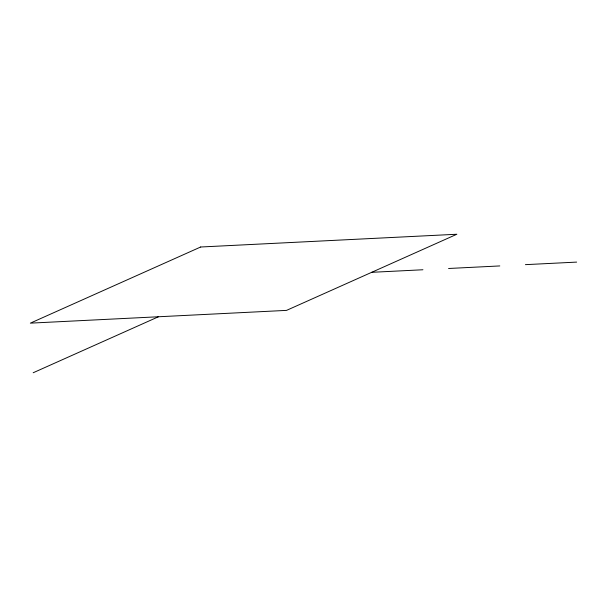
<?xml version="1.0" encoding="UTF-8"?>
<svg xmlns="http://www.w3.org/2000/svg" width="607" height="607" viewBox="0 0 607 607"><rect width="100%" height="100%" fill="white"/><g stroke="black" fill="none" stroke-linecap="round" stroke-linejoin="round"><path stroke-width="0.91" d="M33.188 372.751L158.442 316.763M371.696 272.315L422.935 269.758M448.558 268.484L499.796 265.934M525.412 264.652L576.65 262.103M200.667 247.003L30.35 323.144L286.542 310.382L456.851 234.249L200.667 247.003"/></g></svg>
